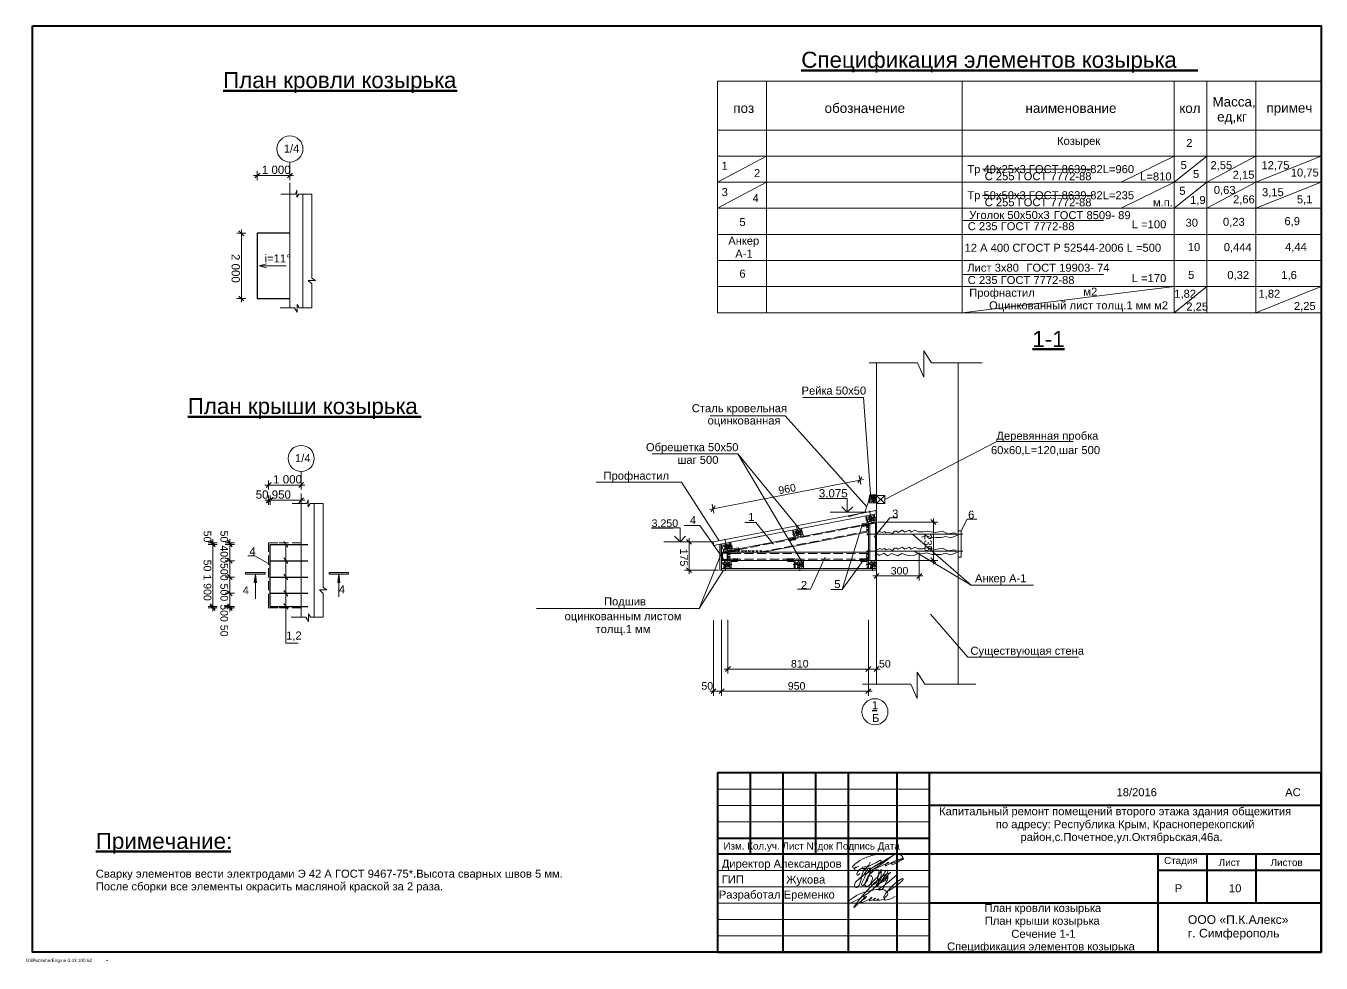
# Model space of a CAD drawing. Header units: millimetres. Extents: x 1372 to 666090, y 1285 to 31551.
# Drawn here: x 455392 to 494704, y 2416 to 30866 of the extents above; entities that cross this region are included whole.
import ezdxf

# ---------------------------------------------------------------- set-up
doc = ezdxf.new("R2010")
doc.units = ezdxf.units.MM
for name, color, linetype in [('PDF _2D-CERTEZ - OBSIJ', 7, 'Continuous'), ('PDF _2D-чертеж - Общий', 7, 'Continuous'), ('PDF _75-АЗ Штамп', 7, 'Continuous'), ('PDF _ar_note', 7, 'Continuous'), ('PDF _Геометрия', 7, 'Continuous'), ('PDF _Интерьер- Перегородка_Ном._пера__1', 7, 'Continuous'), ('PDF _Интерьер- Перегородка_Ном._пера__2', 7, 'Continuous'), ('PDF _Маркер - Разрез', 7, 'Continuous'), ('PDF _план', 7, 'Continuous'), ('PDF _Размер - Общий', 7, 'Continuous'), ('PDF _размеры', 7, 'Continuous'), ('PDF _Слой ArchiCAD', 7, 'Continuous'), ('PDF _Текст', 7, 'Continuous'), ('PDF _Элемент Модели - Зона', 7, 'Continuous')]:
    doc.layers.add(name, color=color, linetype=linetype)
doc.styles.add('PDF Arial', font='arial.ttf')

msp = doc.modelspace()

# ---------------------------------------------------------------- linework, layer by layer
at = {"layer": 'PDF _2D-CERTEZ - OBSIJ', "lineweight": 5}
msp.add_circle((481162.5, 10045.6), 396, dxfattribs=at)
at = {"layer": 'PDF _2D-чертеж - Общий', "lineweight": 40}
for points in [[(455594.4, 30866.1), (494703.1, 30866.1), (494703.1, 2747.4), (455594.4, 2747.4)], [(494703.1, 8192.9), (476386.4, 8192.9), (476386.4, 2747.4), (494703.1, 2747.4)], [(494703.1, 8192.9), (476386.4, 8192.9), (476386.4, 2747.4), (494703.1, 2747.4)]]:
    msp.add_lwpolyline(points, close=True, dxfattribs=at)
at = {"layer": 'PDF _2D-чертеж - Общий', "lineweight": 5}
msp.add_lwpolyline([(483781, 15537.1), (483961.5, 15889.4), (484259.6, 15889.4)], dxfattribs=at)
msp.add_lwpolyline([(483686.5, 15537.1), (483686.5, 14742.3), (483781, 14742.3), (483781, 15537.1)], close=True, dxfattribs=at)
at = {"layer": 'PDF _2D-чертеж - Общий', "lineweight": 40}
for points in [[(494703.1, 8192.9), (476386.4, 8192.9)], [(476386.4, 8192.9), (476386.4, 2747.4)], [(494703.1, 8192.9), (476386.4, 8192.9)], [(476386.4, 8192.9), (476386.4, 2747.4)], [(477376.5, 8192.9), (477376.5, 5717.7)], [(478366.6, 8192.9), (478366.6, 2747.4)], [(479356.7, 8192.9), (479356.7, 5717.7)], [(480346.8, 8192.9), (480346.8, 2747.4)], [(481831.9, 8192.9), (481831.9, 2747.4)], [(482822, 2747.4), (482822, 8192.9)], [(494703.1, 2747.4), (494703.1, 8192.9)], [(494703.1, 2747.4), (494703.1, 8192.9)], [(494703.1, 7202.8), (482822, 7202.8)], [(476386.4, 6212.7), (482822, 6212.7)], [(494703.1, 5717.7), (476386.4, 5717.7)], [(489752.6, 5717.7), (489752.6, 2747.4)], [(491237.8, 5717.7), (491237.8, 4232.5)], [(492722.9, 5717.7), (492722.9, 4232.5)], [(494703.1, 5222.6), (489752.6, 5222.6)], [(494703.1, 4232.5), (482822, 4232.5)], [(476386.4, 2747.4), (494703.1, 2747.4)], [(476386.4, 2747.4), (494703.1, 2747.4)]]:
    msp.add_lwpolyline(points, dxfattribs=at)
at = {"layer": 'PDF _75-АЗ Штамп', "lineweight": 30}
msp.add_lwpolyline([(481073.7, 10088), (481224, 10088)], dxfattribs=at)
at = {"layer": 'PDF _ar_note', "lineweight": 20}
for points in [[(480597.1, 5242.5), (480571.8, 5222.8), (480550.7, 5216.7), (480533.2, 5229.8), (480529.5, 5255.3), (480553.3, 5297.3), (480586.1, 5326.5), (480637.2, 5341.1), (480677.4, 5353.9), (480595.2, 5317.4), (480556.7, 5302.5), (480516.8, 5300.9), (480489.4, 5317.4), (480484.7, 5336.1), (480489.4, 5355.7), (480517.4, 5393), (480556, 5422.3), (480704.7, 5532.7), (480819.8, 5593.8), (480942, 5640.4), (481068.4, 5679.4), (481197.5, 5707.9), (481375.7, 5726.1), (481555.2, 5733.5), (481684, 5738.6), (481812.5, 5733.5), (481894.1, 5717), (481967.6, 5680.5), (481992, 5657.3), (482004.1, 5627.6), (481997.4, 5597.4), (481978.5, 5571), (481912.4, 5517.8), (481838, 5474.3), (481739.5, 5421.4), (481696.4, 5414), (481676.9, 5418.3), (481661, 5430.5), (481655.7, 5451), (481671.7, 5467.5), (481734, 5496.2), (481847.1, 5552.8), (481963.9, 5583.8), (482018.4, 5586.9), (482029.9, 5582), (482024.2, 5571), (481984, 5552.8), (481858.1, 5505.3), (481717.6, 5461.5), (481588, 5414.1), (481497.6, 5369), (481477.2, 5364.9), (481480.3, 5384.9), (481502.2, 5421.4), (481526.3, 5458), (481559.7, 5478.9), (481586.2, 5472.5), (481591.3, 5463), (481582.9, 5454.9), (481544.2, 5441.5), (481440.2, 5406.8), (481343.5, 5361.2), (481151.8, 5275.4), (480980.3, 5189.6), (480790.8, 5065.8), (480679.1, 4970.5), (480646.8, 4931.9), (480695.6, 4977.9), (480769.6, 5052), (480850.5, 5108), (480936.2, 5157.3), (481252.2, 5351.8), (481416, 5461), (481573.7, 5578.7), (481675.4, 5660.2), (481784.1, 5730.7), (481807.5, 5740.6), (481794.5, 5728.7), (481677.7, 5657.2), (481504, 5560.9), (481298.7, 5432.9), (481065.5, 5302.4), (481008.7, 5265.9), (480990.2, 5262.5), (480983.2, 5278.3), (480989.5, 5296.1), (481017.4, 5296.1), (481057.4, 5297.3), (481094.7, 5314.1), (481166.9, 5365.8), (481322.8, 5458.3), (481347.1, 5485), (481352, 5516.6), (481331.7, 5538.1), (481299.1, 5534.5), (481268.3, 5512.8), (481187.9, 5463.6), (481102.3, 5422.8), (480936.3, 5335.3), (480841.2, 5282.1), (480810, 5269.9), (480781.7, 5275.8), (480770.3, 5302.4), (480778.3, 5321.6), (480798.5, 5330.5), (480855.2, 5335.3), (480921.9, 5351.1), (480976.8, 5389.8), (481009.9, 5447.3), (481018.7, 5477.3)], [(481585.2, 4608), (481719.6, 4695.8), (481851, 4793.4), (481992.9, 4915.9), (482019.1, 4950.1), (482021.7, 4968.6), (482013.9, 4984.3), (481990.1, 4986.1), (481964.7, 4969.2), (481808.3, 4866.8), (481680.1, 4753.1), (481565.6, 4624.1), (481492.7, 4534.8), (481431.9, 4429.6), (481426.1, 4414.7), (481429.3, 4401.7), (481452.1, 4400.4), (481485.1, 4422), (481531.3, 4463.5), (481548, 4487.7), (481556.1, 4515.8), (481547.2, 4557.6), (481511.7, 4593.1), (481459, 4625), (481401.5, 4646.3), (481307.7, 4654.5), (481212.6, 4646.3), (481038.8, 4623.4), (480874.5, 4577.8), (480723.9, 4526), (480606.8, 4463.7), (480497.4, 4396.8), (480406.1, 4332.9), (480364.7, 4305.4), (480339.2, 4267.5), (480338.7, 4248.7), (480346.8, 4232.5), (480372.8, 4224.4), (480403.1, 4232.5), (480479.1, 4264.5), (480641.8, 4343.6), (480801.2, 4435.7), (480952.1, 4541.3), (481277.5, 4822.6), (481421.7, 4945.8), (481489.7, 5011.2), (481551.3, 5082.7), (481586.8, 5128.4), (481631.1, 5162.5), (481641.6, 5165.2), (481635.8, 5159.7), (481580.1, 5142), (481550.1, 5137.1), (481506.6, 5120.4), (481466.4, 5095.8), (481335.3, 5006), (481153.1, 4849.4), (480976, 4672.2), (480824.5, 4506.9), (480680.7, 4334.9), (480530.2, 4135.7), (480517.8, 4115.8), (480522.6, 4103.7), (480545.4, 4112.9), (480642.7, 4210.2), (480759.8, 4313.6), (480832.9, 4359.5), (480899.7, 4412.4), (480908.8, 4435.3), (480898.6, 4441.6), (480884.5, 4439.8), (480859, 4426.4), (480838.4, 4405.3), (480800.9, 4356.2), (480765.9, 4321.2), (480738.3, 4280.2), (480737.6, 4264.1), (480750.7, 4255.8), (480779.6, 4260.4), (480919.5, 4313.6), (481004.6, 4360.7), (481054.8, 4388.1), (481067, 4400.3), (481068.2, 4406.7), (481062, 4406.8), (481036.5, 4391.7), (480992.5, 4337.5), (480987.3, 4311.8), (481004.6, 4303), (481031.3, 4311.8), (481110.5, 4341.1), (481164.1, 4363.9), (481175.1, 4377.8), (481167.2, 4385), (481149.4, 4377.8), (481125.2, 4343.3), (481127.4, 4319.9), (481151.6, 4319.9), (481211.7, 4326.5), (481237.1, 4330.3), (481257.2, 4343.3), (481260.9, 4363.1), (481247.6, 4368.5), (481230.8, 4358.7), (481222.7, 4340.4), (481238.9, 4329.4), (481297.6, 4322.8), (481439.1, 4347), (481454.5, 4351.8), (481463.3, 4362.4), (481453.5, 4371.6), (481437.6, 4356.5), (481441.3, 4336.7), (481464, 4330.9), (481582.4, 4347.6), (481681.4, 4383.1), (481774.5, 4434.4)], [(480699.7, 5132.5), (480663.2, 5099.6), (480641.6, 5083.4), (480619.4, 5083.2), (480609.6, 5101.4), (480612.1, 5125.2), (480643.1, 5198.2), (480683.8, 5243.2), (480736.2, 5273.1), (480796.4, 5286), (480858.5, 5291), (480895, 5294.9), (480912.3, 5295.1), (480895.6, 5284.6), (480859.5, 5259.3), (480818.6, 5215), (480793.6, 5168.5), (480777.2, 5118.1), (480755.2, 5012.3), (480730.9, 4914.1), (480686, 4779.3), (480657.9, 4737.9), (480616.9, 4714.2), (480589.3, 4714.8), (480565.2, 4727.6), (480548.5, 4753.7), (480543.2, 4789.4), (480550, 4825.2), (480572.4, 4868.5), (480604.8, 4905.4), (480680.9, 4972.3), (480728.7, 5015.9), (480829.4, 5094.1), (480882.8, 5186.7), (480915.4, 5239.5), (480938.5, 5275.5), (480970.8, 5298.5), (480997.1, 5298.3), (481020.1, 5285.3), (481034.5, 5263.2), (481039.4, 5236.9), (481022.7, 5174.4), (480998.1, 5124.2), (480980.5, 5070.5), (480972.6, 5058.2), (480955, 5007.2), (480932.1, 4936.8), (480882.8, 4860.2), (480825.6, 4789.8), (480807.3, 4772.7), (480785.1, 4765.1), (480766.9, 4771.5), (480755.2, 4787.1), (480755.5, 4815.9), (480768.4, 4844.3), (480814.1, 4941.2), (480842.9, 5003.6), (480866.9, 5052), (480898.6, 5112.8), (480936.2, 5157.3), (480972.2, 5209.2), (480992.2, 5231.8), (481017.4, 5247.4), (481047.3, 5251.7), (481072.4, 5238.7), (481081.7, 5201.7), (481075.5, 5178.1), (481061.4, 5158.5), (481030.6, 5136.5), (480999.8, 5101.3), (480978.4, 5080.8), (480973.5, 5071.8), (480977.8, 5063.5), (480999.2, 5061.2), (481023.6, 5067), (481048.1, 5060.4), (481068.5, 5043.2), (481089.3, 5006.2), (481086.1, 4973.7), (481070.2, 4918.3), (481037.7, 4855.8), (481022.7, 4815.3), (481005.7, 4790), (480982.4, 4771), (480924.2, 4754.6), (480876, 4765.5), (480859.5, 4780.1), (480852.9, 4801.2), (480861.7, 4831.6), (480879.6, 4859.9), (480919.1, 4969.4), (480946.7, 5038.6), (480987.6, 5100.2), (481047.1, 5154.1), (481112.3, 5202.1), (481156, 5234.4), (481205, 5252.3), (481251.4, 5242.3), (481268.9, 5227.5), (481279.6, 5206.7), (481278.4, 5165.8), (481265.9, 5124.6), (481249.1, 4993.8), (481228.4, 4918.6), (481205.5, 4876.3), (481175.1, 4839.9), (481137.9, 4811.4), (481094.5, 4792.6), (481057.5, 4793), (481048, 4804.7), (481049.4, 4820.2), (481069.7, 4855.4), (481113.8, 4910.1), (481176.1, 4969.4), (481241.5, 5024.2), (481271.9, 5072.8), (481293.2, 5112.4), (481310, 5156.5), (481328.2, 5185.4), (481341.6, 5221.3), (481346.5, 5259.9), (481346.5, 5272.1), (481348, 5240.1), (481352.6, 5168.7), (481352.6, 5110.9), (481348, 5074.4), (481316.7, 4993.2), (481273.5, 4916.2), (481247.6, 4864.5), (481227.8, 4826.5), (481200.5, 4777.8), (481179.4, 4736.1), (481173, 4730.4), (481164.5, 4719), (481175.4, 4723.5), (481196.9, 4745.6), (481220.2, 4786.9), (481230.9, 4808.2), (481256, 4833.3), (481264.3, 4859.9), (481295, 4905.9), (481334.3, 4948.1), (481355.6, 4987.7), (481395.1, 5066.8), (481411.9, 5097.2), (481439.2, 5133.7), (481463.6, 5180.8), (481480.3, 5206.7), (481497.6, 5226.7), (481519.8, 5238.6), (481542.7, 5236), (481555.1, 5219.3), (481551.8, 5199.1), (481538.1, 5156.5), (481520.2, 5127.1), (481378.4, 4943.6), (481270.4, 4790), (481253.7, 4763.2), (481229.4, 4750.4), (481219.4, 4754.9), (481221.1, 4766), (481247.6, 4796.7), (481303.7, 4831.2), (481364.7, 4858.4), (481417.9, 4888.4), (481465.1, 4926.9), (481511.7, 4985.2), (481539, 5033.6), (481552.2, 5055.1), (481556.3, 5033.3), (481553.6, 4984.9), (481539.6, 4939), (481504.6, 4879.7), (481483.3, 4829.5), (481440.8, 4738.3), (481411.9, 4689.6), (481373.8, 4651.6), (481337.4, 4637.1), (481297.7, 4633.3), (481271.8, 4635.9), (481262.5, 4643.2), (481285.5, 4671.1), (481437.7, 4774.8), (481544.2, 4853.9), (481821.7, 5082.7)]]:
    msp.add_lwpolyline(points, dxfattribs=at)
at = {"layer": 'PDF _Геометрия', "lineweight": 9}
msp.add_lwpolyline([(457837.9, 2495.6), (457877.1, 2503.5)], dxfattribs=at)
at = {"layer": 'PDF _Интерьер- Перегородка_Ном._пера__1', "lineweight": 5}
for centre, radius in [((463405.4, 27130.5), 396.1), ((463748.5, 17735), 396)]:
    msp.add_circle(centre, radius, dxfattribs=at)
at = {"layer": 'PDF _Интерьер- Перегородка_Ном._пера__2', "lineweight": 5}
for points in [[(463405.4, 26734.5), (463405.4, 26385.2)], [(463405.4, 26210.6), (463405.4, 26210.6)], [(463405.4, 26102.9), (463405.4, 25753.7)], [(463748.5, 17338.9), (463748.5, 16989.6)], [(463748.5, 16815), (463748.5, 16815)], [(463748.5, 16675.3), (463748.5, 16563.6), (463748.5, 16214.3)]]:
    msp.add_lwpolyline(points, dxfattribs=at)
at = {"layer": 'PDF _Маркер - Разрез', "lineweight": 0}
for points in [[(462060.7, 14221.6), (462654.8, 14221.6), (462654.8, 14271.1), (462060.7, 14271.1)], [(462323.1, 13974.1), (462392.4, 13974.1), (462357.8, 14221.6)], [(465186.7, 14221.6), (464592.7, 14221.6), (464592.7, 14271.1), (465186.7, 14271.1)], [(464924.3, 13974.1), (464855, 13974.1), (464889.7, 14221.6)]]:
    msp.add_lwpolyline(points, close=True, dxfattribs=at)
for points in [[(462357.8, 13974.1), (462357.8, 13474.8)], [(464889.7, 13974.1), (464889.7, 13531.3)]]:
    msp.add_lwpolyline(points, dxfattribs=at)
at = {"layer": 'PDF _Маркер - Разрез', "lineweight": 0, "transparency": 33554559}
for points in [[(462060.7, 14221.6), (462060.7, 14271.1), (462654.8, 14221.6), (462654.8, 14271.1)], [(462323.1, 13974.1), (462357.8, 14221.6), (462392.4, 13974.1)], [(465186.7, 14221.6), (464592.7, 14221.6), (465186.7, 14271.1), (464592.7, 14271.1)], [(464924.3, 13974.1), (464855, 13974.1), (464889.7, 14221.6)]]:
    msp.add_solid(points, dxfattribs=at)
at = {"layer": 'PDF _план', "lineweight": 5}
for points in [[(463132.5, 25762.8), (463576.5, 25762.8), (463612.1, 25876.4), (463612.1, 25663.3), (463674.5, 25762.8), (464068.2, 25762.8), (464068.2, 23208.7), (464182.1, 23138.8), (463964.5, 23138.8), (464068.2, 23032.9), (464068.2, 22525.8)], [(463288.9, 23584), (462476.6, 23584)], [(464068.2, 22931.1), (464068.2, 22312.4), (463685.1, 22312.4), (463629.9, 22413.5), (463629.9, 22180.7), (463544.9, 22312.4), (463105.6, 22312.4)], [(490247.7, 22951.9), (483812.1, 22159.9)], [(463475.5, 16367.3), (463919.5, 16367.3), (463955.1, 16480.8), (463955.1, 16267.7), (464017.5, 16367.3), (464411.3, 16367.3), (464411.3, 13813.1), (464525.1, 13743.2), (464307.5, 13743.2), (464411.3, 13637.3), (464411.3, 13130.2)], [(480815.3, 15728.3), (480763.6, 15655.7)], [(480834.5, 15734.3), (480909, 15684.6)], [(480898.5, 15745.2), (480846.9, 15672.6)], [(480899.7, 15747.1), (480974.2, 15697.4)], [(480963.7, 15758), (480912.1, 15685.4)], [(480751.3, 15717.3), (480825.7, 15667.7)], [(480904.4, 15691.5), (480968.1, 15628.7)], [(480904.4, 15595), (480968.1, 15532.2)], [(480969.3, 15690.2), (480904.9, 15628.7)], [(480969.3, 15593.7), (480904.9, 15532.2)], [(463037.8, 15176.3), (462758.4, 15176.3), (462758.4, 14896.9)], [(463361.1, 15176.3), (463081.7, 15176.3)], [(463338.2, 15041.7), (463218.1, 15211.9)], [(463278.2, 15126.8), (463278.2, 12629.3), (463278.2, 12132), (463652.9, 12132)], [(463748.5, 15176.3), (463469, 15176.3)], [(476260.8, 15094.5), (476460.2, 15133.3)], [(476782.9, 14952), (476846.6, 14889.2)], [(476847.8, 14950.7), (476783.4, 14889.2)], [(476829.9, 14955.1), (476904.4, 14905.4)], [(476893.9, 14966.1), (476842.3, 14893.5)], [(476902.1, 14969.1), (476976.5, 14919.4)], [(476966.1, 14980.1), (476914.4, 14907.5)], [(476976.5, 14983.6), (477051, 14933.9)], [(476988, 14945.6), (477051.7, 14882.8)], [(477052.9, 14944.3), (476988.5, 14882.8)], [(477040.5, 14994.6), (476988.9, 14922)], [(477110.5, 14945.6), (477174.2, 14882.8)], [(477175.4, 14944.3), (477111, 14882.8)], [(477205.8, 14945.6), (477269.5, 14882.8)], [(477270.7, 14944.3), (477206.3, 14882.8)], [(477317.4, 14945.6), (477381.1, 14882.8)], [(477382.3, 14944.3), (477317.9, 14882.8)], [(477426.9, 14945.6), (477490.6, 14882.8)], [(477491.8, 14944.3), (477427.4, 14882.8)], [(477544.8, 14945.6), (477608.6, 14882.8)], [(477609.8, 14944.3), (477545.3, 14882.8)], [(477667, 14945.6), (477730.7, 14882.8)], [(477731.9, 14944.3), (477667.5, 14882.8)], [(478542.1, 15287.9), (478616.5, 15238.2)], [(478606.1, 15298.9), (478554.4, 15226.3)], [(478620, 15303), (478694.5, 15253.4)], [(478684, 15314), (478632.4, 15241.4)], [(478685.1, 15315.7), (478759.6, 15266)], [(478749.1, 15326.7), (478697.5, 15254.1)], [(462125.2, 14779.7), (462342.5, 14779.7), (462807.9, 14517.9)], [(462758.4, 14789), (462758.4, 14509.5)], [(463338.2, 14546.6), (463218.1, 14716.9)], [(476699.6, 14871.2), (476763.3, 14808.4)], [(476699.6, 14780.2), (476763.3, 14717.3)], [(476764.5, 14869.9), (476700.1, 14808.4)], [(476764.5, 14778.9), (476700.1, 14717.3)], [(476713.7, 14702.4), (476777.4, 14639.6)], [(476778.6, 14701.1), (476714.1, 14639.6)], [(476845.8, 14702.4), (476909.5, 14639.6)], [(476910.7, 14701.1), (476846.3, 14639.6)], [(476933.2, 14702.4), (476996.9, 14639.6)], [(476998.1, 14701.1), (476933.7, 14639.6)], [(478489.4, 14702.4), (478553.2, 14639.6)], [(478554.4, 14701.1), (478489.9, 14639.6)], [(478565.9, 14702.4), (478629.6, 14639.6)], [(478630.8, 14701.1), (478566.3, 14639.6)], [(478653.2, 14702.4), (478716.9, 14639.6)], [(478718.2, 14701.1), (478653.7, 14639.6)], [(480707.2, 14702.4), (480770.9, 14639.6)], [(480772.1, 14701.1), (480707.7, 14639.6)], [(480783.6, 14702.4), (480847.3, 14639.6)], [(480848.5, 14701.1), (480784.1, 14639.6)], [(480871, 14702.4), (480934.7, 14639.6)], [(480935.9, 14701.1), (480871.4, 14639.6)], [(480900, 14855.2), (480963.7, 14792.4)], [(480900, 14757), (480963.7, 14694.2)], [(480965, 14853.9), (480900.5, 14792.4)], [(480965, 14755.7), (480900.5, 14694.2)], [(462758.4, 14401.6), (462758.4, 14122.2)], [(463338.2, 14051), (463218.1, 14221.2)], [(462758.4, 14014.3), (462758.4, 13734.8)], [(462758.4, 13626.9), (462758.4, 13475.5), (462758.4, 13196.1), (463037.8, 13196.1)], [(463338.2, 13556.5), (463218.1, 13726.8)], [(464411.3, 13535.5), (464411.3, 12916.9), (464028.2, 12916.9), (463972.9, 13017.9), (463972.9, 12785.1), (463888, 12916.9), (463448.6, 12916.9)], [(463361.1, 13196.1), (463081.7, 13196.1)], [(463338.8, 13160.5), (463218.8, 13330.7)], [(463748.5, 13196.1), (463469, 13196.1)]]:
    msp.add_lwpolyline(points, dxfattribs=at)
at = {"layer": 'PDF _план', "lineweight": 20}
for points in [[(463405.4, 25762.8), (463405.4, 22312.4)], [(463801.5, 25762.8), (463801.5, 22312.4)], [(462698.3, 23524.6), (462476.6, 23584), (462698.3, 23643.4)], [(463748.5, 16367.3), (463748.5, 12916.9)], [(464144.5, 16367.3), (464144.5, 12916.9)], [(481211.3, 16056.8), (481188, 16157.6)], [(476460.2, 15133.3), (476458.2, 14342.5), (481211.3, 14342.5), (481211.3, 16104.8)], [(476260.8, 15094.5), (476260.8, 15199.9)]]:
    msp.add_lwpolyline(points, dxfattribs=at)
at = {"layer": 'PDF _план', "lineweight": 30}
for points in [[(463405.4, 24571.9), (462415.3, 24571.9), (462415.3, 22591.7), (463405.4, 22591.7)], [(462807.9, 13245.6), (462807.9, 15126.8), (463748.5, 15126.8), (463946.2, 15126.8)], [(462807.9, 14631.7), (463748.5, 14631.7), (463946.2, 14631.7)], [(462807.9, 14136.1), (463748.5, 14136.1), (463946.2, 14136.1)], [(462807.9, 13641.6), (463748.5, 13641.6), (463946.2, 13641.6)], [(462808.5, 13245.6), (463749.1, 13245.6), (463946.8, 13245.6)]]:
    msp.add_lwpolyline(points, dxfattribs=at)
at = {"layer": 'PDF _Размер - Общий', "lineweight": 15}
for points in [[(462489.6, 26398.7), (462341.1, 26250.1)], [(462415.3, 26185.2), (462415.3, 26463.6)], [(463331.2, 26250.1), (463479.7, 26398.7)], [(463405.4, 26185.2), (463405.4, 26463.6)], [(462304, 26324.4), (462415.3, 26324.4), (463405.4, 26324.4), (463516.8, 26324.4)], [(461792.7, 24571.9), (462071.2, 24571.9)], [(462006.2, 24497.6), (461857.7, 24646.1)], [(461931.9, 24683.2), (461931.9, 24571.9), (461931.9, 22591.7), (461931.9, 22480.3)], [(461792.7, 22591.7), (462071.2, 22591.7)], [(461857.7, 22665.9), (462006.2, 22517.4)], [(462647, 16928.8), (462758.4, 16928.8), (463748.5, 16928.8), (463859.8, 16928.8)], [(462832.6, 17003.1), (462684.1, 16854.6)], [(462758.4, 16789.6), (462758.4, 17068.1)], [(463674.2, 16854.6), (463822.7, 17003.1)], [(463748.5, 16789.6), (463748.5, 17068.1)], [(480814.8, 17101.2), (480705.5, 17079.8), (476250, 16209.7), (476140.7, 16188.4)], [(480646.8, 16992.7), (480764.1, 17166.9)], [(480678.8, 17216.5), (480732.1, 16943.2)], [(462684.1, 16392.4), (462832.6, 16540.9)], [(462882.1, 16540.9), (462733.6, 16392.4)], [(462758.4, 16327.4), (462758.4, 16605.9)], [(462807.9, 16327.4), (462807.9, 16605.9)], [(463674.2, 16392.4), (463822.7, 16540.9)], [(463748.5, 16327.4), (463748.5, 16605.9)], [(480323.7, 16102.8), (480323.7, 16523.5), (479461.1, 16523.5)], [(462647, 16466.6), (462758.4, 16466.6), (462807.9, 16466.6), (463748.5, 16466.6), (463859.8, 16466.6)], [(476308.7, 16296.8), (476191.4, 16122.6)], [(476223.3, 16346.4), (476276.7, 16073.1)], [(480492, 16271.1), (480323.7, 16102.8), (480155.4, 16271.1)], [(480449.9, 16102.8), (480323.7, 16102.8), (479870.6, 16102.8)], [(483074.9, 15805.3), (481253.4, 15805.3)], [(483009.9, 15731), (482861.4, 15879.5)], [(482935.7, 14528.2), (482935.7, 14639.6), (482935.7, 15805.3), (482935.7, 15916.7)], [(475246.9, 15203.3), (475246.9, 15624.1), (474384.3, 15624.1)], [(475415.2, 15371.6), (475246.9, 15203.3), (475078.5, 15371.6)], [(460921.9, 15176.3), (461200.4, 15176.3)], [(460921.9, 15126.8), (461200.4, 15126.8)], [(460986.9, 15250.6), (461135.4, 15102)], [(461135.4, 15052.5), (460986.9, 15201.1)], [(461061.2, 15287.7), (461061.2, 15176.3), (461061.2, 15126.8), (461061.2, 13245.6), (461061.2, 13196.1), (461061.2, 13084.7)], [(461443.7, 15176.3), (461722.1, 15176.3)], [(461443.7, 15126.8), (461722.1, 15126.8)], [(461508.7, 15250.6), (461657.2, 15102)], [(461657.2, 15052.5), (461508.7, 15201.1)], [(461582.9, 15287.7), (461582.9, 15176.3), (461582.9, 15126.8), (461582.9, 14631.7), (461582.9, 14136.1), (461582.9, 13641.6), (461582.9, 13245.6), (461582.9, 13196.1), (461582.9, 13084.7)], [(475373.1, 15203.3), (475246.9, 15203.3), (474793.8, 15203.3)], [(476238.4, 15203.3), (475381.8, 15203.3)], [(475595.3, 15129), (475446.8, 15277.5)], [(475521, 14231.2), (475521, 14342.5), (475521, 15203.3), (475521, 15314.7)], [(461443.7, 14631.7), (461722.1, 14631.7)], [(461657.2, 14557.5), (461508.7, 14706)], [(481211.3, 14028.5), (481211.3, 14705.1)], [(483074.9, 14639.6), (481233.4, 14639.6)], [(482507.5, 14028.5), (482507.5, 14876.9)], [(482861.4, 14713.8), (483009.9, 14565.3)], [(461657.2, 14061.8), (461508.7, 14210.3)], [(476416.7, 14342.5), (475381.8, 14342.5)], [(475446.8, 14416.8), (475595.3, 14268.3)], [(481099.9, 14167.8), (481211.3, 14167.8), (482507.5, 14167.8), (482618.9, 14167.8)], [(481285.5, 14242), (481137, 14093.5)], [(482433.3, 14093.5), (482581.8, 14242)], [(461443.7, 14136.1), (461722.1, 14136.1)], [(461443.7, 13641.6), (461722.1, 13641.6)], [(461657.2, 13567.4), (461508.7, 13715.9)], [(460921.9, 13245.6), (461200.4, 13245.6)], [(460921.9, 13196.1), (461200.4, 13196.1)], [(460986.9, 13319.9), (461135.4, 13171.3)], [(461135.4, 13121.8), (460986.9, 13270.4)], [(461443.7, 13245.6), (461722.1, 13245.6)], [(461443.7, 13196.1), (461722.1, 13196.1)], [(461508.7, 13319.9), (461657.2, 13171.3)], [(461657.2, 13121.8), (461508.7, 13270.4)], [(476260.8, 10531.3), (476260.8, 12821.1)], [(476508.3, 10531.3), (476508.3, 12837)], [(476699.6, 12837), (476699.6, 11204.4)], [(480963.7, 12837), (480963.7, 11204.4), (480963.7, 11786)], [(476773.8, 11417.8), (476625.3, 11269.3)], [(480963.7, 10531.3), (480963.7, 11478.1)], [(481137, 11269.3), (481285.5, 11417.8)], [(481211.3, 11786), (481211.3, 11204.4)], [(481075.1, 11343.6), (480963.7, 11343.6), (476699.6, 11343.6), (476588.2, 11343.6)], [(481322.7, 11343.6), (481211.3, 11343.6), (480963.7, 11343.6), (480852.4, 11343.6)], [(476149.4, 10670.6), (476260.8, 10670.6), (476508.3, 10670.6), (480963.7, 10670.6), (481075.1, 10670.6)], [(476335, 10744.8), (476186.5, 10596.3)], [(476582.6, 10744.8), (476434, 10596.3)], [(480889.5, 10596.3), (481038, 10744.8)]]:
    msp.add_lwpolyline(points, dxfattribs=at)
at = {"layer": 'PDF _Размер - Общий', "lineweight": 20}
msp.add_lwpolyline([(474384.3, 15622.5), (475040.2, 15622.5)], dxfattribs=at)
at = {"layer": 'PDF _Размер - Общий', "lineweight": 15}
msp.add_lwpolyline([(480889.5, 11269.3), (481038, 11417.8)], close=True, dxfattribs=at)
at = {"layer": 'PDF _размеры', "lineweight": 5}
for points in [[(476386.4, 26912.3), (494703.1, 26912.3), (492722.9, 26120.2), (491237.8, 25328.2)], [(477871.5, 26912.3), (476386.4, 26120.2), (494703.1, 26120.2), (492722.9, 25328.2)], [(490247.7, 26912.3), (488634.2, 26120.2)], [(491237.8, 26912.3), (490247.7, 26120.2), (488634.2, 25328.2)], [(492722.9, 26912.3), (491237.8, 26120.2), (490247.7, 25328.2)], [(477871.5, 26120.2), (476386.4, 25328.2), (494703.1, 25328.2)], [(476386.4, 24536.1), (494703.1, 24536.1)], [(476386.4, 23744), (494703.1, 23744)], [(476386.4, 22951.9), (494703.1, 22951.9), (492722.9, 22159.9)], [(491237.8, 22951.9), (490247.7, 22159.9)], [(481458.8, 16488.3), (484865.6, 18252.4)], [(481112.6, 16468.9), (481079.9, 16535.9), (481151.8, 16506.5), (481114.2, 16418.3), (481068.4, 16500), (481182.9, 16580), (481182.9, 16464), (481114.2, 16418.3), (481000.3, 16459.1), (481052.1, 16540.8), (481128.9, 16611.7), (481169.8, 16495.1), (481169.8, 16408.5), (481048.8, 16508.1), (481002.8, 16611.7), (481125.6, 16540), (481158.3, 16589.8), (481076.7, 16485.1), (481169.8, 16408.5), (481091.3, 16459.1), (481037.4, 16423.2)], [(481211.3, 16364.2), (481458.8, 16364.2), (481458.8, 16612.3)]]:
    msp.add_lwpolyline(points, dxfattribs=at)
at = {"layer": 'PDF _Слой ArchiCAD', "lineweight": 50}
for points in [[(478926.4, 29512.8), (490961.3, 29512.8)], [(461377.2, 28897.7), (468483.2, 28897.7)], [(485939.6, 21048.5), (486315.3, 21048.5), (486541.6, 21048.5), (486917.2, 21048.5)], [(460305.4, 19001.9), (467384.3, 19001.9)], [(457513.8, 5799.2), (461419.8, 5799.2), (461609.9, 5799.2)]]:
    msp.add_lwpolyline(points, dxfattribs=at)
at = {"layer": 'PDF _Слой ArchiCAD', "lineweight": 20}
for points in [[(476386.4, 29189.5), (494703.1, 29189.5), (494703.1, 22951.9), (476386.4, 22951.9)], [(476387.4, 29189.5), (476387.4, 22159.9), (494704.1, 22159.9)], [(477871.5, 29189.5), (477871.5, 22159.9)], [(483812.1, 29189.5), (483812.1, 22159.9)], [(490247.7, 29189.5), (490247.7, 22159.9)], [(492722.9, 29189.5), (492722.9, 22951.9)], [(492722.9, 28397.5), (492722.9, 22159.9)], [(476387.4, 27704.4), (494703.1, 27704.4)], [(481211.3, 20638), (481211.3, 10881.9)], [(483686.5, 20638), (483686.5, 10881.9)], [(481211.3, 16627.9), (481006, 16627.9), (480967.2, 16430.3), (480858.1, 16102.8), (480348.9, 15961.2)], [(481211.3, 16611.7), (481211.3, 16364.2), (481458.8, 16364.2), (481458.8, 16612.3), (481211.3, 16611.7), (481000.3, 16611.7), (481000.3, 16392.5), (481210.3, 16392.5)], [(476260.8, 15199.9), (481188, 16157.6)], [(481008.7, 16135), (480989.6, 16131.3)], [(480992.6, 16143.9), (481058.2, 15873.8)], [(476260.8, 15094.5), (481211.3, 16056.8)], [(476508.3, 14891.1), (481211.3, 15805.3), (481141.9, 16043.3)], [(480963.7, 15757.2), (480963.7, 14639.6), (480963.7, 14392), (480925.1, 14429.8), (480925.1, 14603.3), (480747, 14603.3), (480716.2, 14639.6)], [(480968.3, 15758), (480899, 15996.1), (480889.4, 15931.4), (480933.4, 15779.4), (480772.6, 15748.4), (480770.3, 15719.6)], [(480887.5, 15857.7), (481074.3, 15909.3)], [(480893.4, 15875.7), (480901.4, 15849.7)], [(481006.2, 15757.2), (481006.2, 14639.6)], [(481174.9, 15757.2), (481174.9, 14639.6)], [(477781.7, 14887.1), (480963.7, 15505.6)], [(478749.1, 15326.7), (478679.8, 15564.8), (478670.2, 15500.1), (478714.2, 15348.1), (478553.4, 15317), (478551.1, 15288.2)], [(478668.3, 15426.3), (478855.1, 15478)], [(478674.2, 15444.4), (478682.3, 15418.3)], [(478786.7, 15698.9), (478767.6, 15695.2)], [(478775.2, 15709), (478839, 15442.4)], [(478992.1, 15373.9), (478922.8, 15612)], [(480911.1, 15431.8), (483835.1, 15431.8)], [(480939.2, 15456.8), (480939.2, 15404.4)], [(476508.3, 14342.5), (476508.3, 15142.7)], [(476578.3, 14904.7), (476508.9, 15142.8)], [(476593.5, 15026.7), (476831.9, 15082.2)], [(476615.3, 15279), (476596.2, 15275.3)], [(476603, 15284.8), (476668.1, 15020.4)], [(476821.2, 14951.9), (476751.9, 15190), (476793.2, 15163), (476843.5, 14990.3), (476999.8, 15020.5), (477047.8, 14996)], [(476818.3, 15093), (476826.4, 15067)], [(480939.2, 14943.9), (480939.2, 14891.5)], [(476510.9, 14887.1), (476508.3, 14884.4)], [(480963.7, 14887.1), (476508.3, 14887.1)], [(476508.3, 14773.3), (476535.7, 14800.7)], [(476535.7, 14689.5), (476520.1, 14674), (476508.3, 14662.2)], [(481211.3, 14639.6), (476508.3, 14639.6)], [(476622.1, 14887.1), (476591, 14856)], [(476627.2, 14669.9), (476596.8, 14639.6)], [(476695.6, 14849.6), (476672.4, 14826.2)], [(476699.6, 14742.3), (476672.4, 14715.1)], [(476699.6, 14639.6), (476699.6, 14887.1)], [(477003.4, 14639.6), (476972.6, 14603.3), (476794.5, 14603.3), (476794.5, 14429.8), (476755.8, 14392), (476755.8, 14639.6)], [(478498.5, 14639.6), (478529.3, 14603.3), (478707.4, 14603.3), (478707.4, 14429.8), (478746, 14392), (478746, 14639.6)], [(478993.5, 14639.6), (478993.5, 14392)], [(480911.1, 14919), (483835.1, 14919)], [(481211.3, 14342.5), (476458.8, 14342.5)], [(481211.3, 14392), (476508.3, 14392)], [(476816.8, 14516.5), (476593.8, 14516.5)], [(476611.1, 14331), (476631.1, 14331)], [(476622.9, 14324.9), (476622.7, 14503)], [(476802.9, 14533.2), (476802.9, 14504.1)], [(478682.8, 14516.5), (478855.4, 14516.5)], [(478697.1, 14531.1), (478697.1, 14502)], [(478872.7, 14331), (478892.7, 14331)], [(478884.5, 14324.9), (478884.3, 14503)], [(480894.3, 14516.5), (481059.3, 14516.5)], [(480912.9, 14531.1), (480912.9, 14502)], [(476386.4, 7697.9), (482822, 7697.9)], [(476386.4, 7202.8), (482822, 7202.8)], [(476386.4, 6707.8), (482822, 6707.8)], [(476386.4, 5222.6), (482822, 5222.6)], [(482822, 4727.6), (476386.4, 4727.6)], [(476386.4, 4232.5), (482822, 4232.5)], [(476386.4, 3737.5), (482822, 3737.5)], [(476386.4, 3242.4), (482822, 3242.4)]]:
    msp.add_lwpolyline(points, dxfattribs=at)
for points in [[(491237.8, 22159.9), (491237.8, 29189.5)], [(476672.4, 14856), (476535.7, 14856), (476535.7, 14669.9), (476672.4, 14669.9)]]:
    msp.add_lwpolyline(points, close=True, dxfattribs=at)
at = {"layer": 'PDF _Слой ArchiCAD', "lineweight": 15}
for points in [[(494703.1, 26912.3), (476386.4, 26912.3)], [(494703.1, 26120.2), (476386.4, 26120.2)]]:
    msp.add_lwpolyline(points, close=True, dxfattribs=at)
at = {"layer": 'PDF _Слой ArchiCAD', "lineweight": 5}
for points in [[(483842.4, 24954), (488095.1, 24954)], [(483842.4, 23320.1), (488095.1, 23320.1)], [(480983, 20638), (482452.3, 20638), (482644, 20200.4), (482644, 21006.1), (482878.1, 20638), (484417.7, 20638)], [(478976.3, 19581.7), (480813, 19581.7), (481041.6, 16524.3)], [(480912.6, 16266.5), (478440.4, 19028.5), (476157.6, 19028.5)], [(484865.6, 18252.4), (487180.9, 18252.4)], [(478993.5, 14515.8), (476997.9, 17878.6), (474405.6, 17878.6)], [(478957.4, 15493), (476997.9, 17878.6)], [(476434, 15233.5), (475290.4, 17013.3), (472697, 17013.3)], [(481000.3, 16611.7), (481000.3, 16392.5)], [(481102.4, 16632.5), (481118.4, 16632.5)], [(481111.2, 16640.5), (481111.2, 16480.7)], [(481142.2, 16627.9), (481211.3, 16627.9)], [(481458.8, 16612.3), (481211.3, 16364.2)], [(481211.3, 16611.7), (481458.8, 16364.2)], [(478084.9, 15136.4), (477552.1, 15790.3), (477216.4, 15790.3)], [(479801.8, 16102.8), (480923.4, 16102.8)], [(481030, 15812.9), (481132.4, 15895.5), (481118.6, 15999.9), (480945.2, 15960.5), (481014.2, 15864), (481173.8, 15834.5), (481083.1, 15942.8), (480998.4, 15921.1), (480998.4, 15807), (481139.3, 15875.7), (481012.2, 16005.8), (480998.4, 15921.1), (481061.5, 15921.1), (480980.7, 15814.8), (481119.3, 15787.4), (481146.2, 15978.2), (481083.1, 15942.8), (481065.4, 15875.9), (480998.4, 15921.1)], [(481135, 15345.6), (481616.8, 15932.2), (481846.1, 15932.2)], [(476580.4, 14669.9), (475849.7, 15703.2), (475376.1, 15703.2)], [(477497.3, 15334.9), (477740.3, 15382.1)], [(478810.8, 15381.5), (478913.2, 15464.2), (478899.5, 15568.5), (478726.1, 15529.1), (478795, 15432.7), (478954.6, 15403.2), (478864, 15511.4), (478779.3, 15489.8), (478779.3, 15375.6), (478920.1, 15444.4), (478793.1, 15574.4), (478779.3, 15489.8), (478842.3, 15489.8), (478761.5, 15383.5), (478900.2, 15356), (478927, 15546.8), (478864, 15511.4), (478846.3, 15444.5), (478779.3, 15489.8)], [(480770.3, 15719.6), (480171, 13759.6), (480781, 14603.3)], [(481211.3, 15466.9), (481312.9, 15513.1), (481385.2, 15484.3), (481457.4, 15513.1), (481497.9, 15475.6), (481581.7, 15501.6), (481697.3, 15452.5), (481755, 15524.7), (481821.1, 15524.7), (481870.6, 15490), (481986.2, 15559.3), (482072.9, 15492.9), (482214.5, 15556.4), (482263.3, 15493.9), (482373.4, 15559.3), (482471.7, 15507.4), (482627.7, 15507.4), (482750.1, 15531.3), (482988.6, 15488), (483212.6, 15524.1), (483371.6, 15444.6), (483573.9, 15477.1), (483686.5, 15412.1), (483577.5, 15361.5), (483451, 15325.4), (483313.8, 15368.8), (483172.9, 15332.6), (483007.7, 15332.2), (482901.9, 15329), (482732.1, 15383.2), (482575.7, 15348.6)], [(482303.4, 15431.8), (484081.4, 13885.8)], [(474751.7, 15203.3), (475873.3, 15203.3)], [(476458.8, 14342.5), (476458.8, 15133)], [(476639.9, 14959.5), (476742.4, 15042.2), (476728.6, 15146.5), (476555.2, 15107.2), (476624.2, 15010.7), (476783.7, 14981.2), (476693.1, 15089.4), (476608.4, 15067.8), (476608.4, 14953.6), (476749.2, 15022.4), (476622.2, 15152.4), (476608.4, 15067.8), (476671.4, 15067.8), (476590.7, 14961.5), (476729.3, 14934.1), (476756.1, 15124.9), (476693.1, 15089.4), (476675.4, 15022.5), (476608.4, 15067.8)], [(476699.7, 14928.3), (476630.4, 15166.4)], [(477809.6, 15144.1), (477566.6, 15096.8)], [(481211.3, 14954.1), (481312.9, 15000.3), (481385.2, 14971.4), (481457.4, 15000.3), (481497.9, 14962.8), (481581.7, 14988.7), (481697.3, 14939.7), (481755, 15011.8), (481821.1, 15011.8), (481870.6, 14977.2), (481986.2, 15046.5), (482072.9, 14980.1), (482214.5, 15043.6), (482263.3, 14981), (482373.4, 15046.5), (482471.7, 14994.5), (482627.7, 14994.5), (482750.1, 15018.5), (482988.6, 14975.1), (483212.6, 15011.3), (483371.6, 14931.8), (483573.9, 14964.3), (483686.5, 14899.3), (483577.5, 14848.7), (483451, 14812.6), (483313.8, 14855.9), (483172.9, 14819.8), (483007.7, 14819.4), (482901.9, 14816.2), (482732.1, 14870.4), (482575.7, 14835.7), (482472.7, 14848), (482363.3, 14804.1), (482191.4, 14783.8), (481974.7, 14853.1), (481862, 14775.1), (481679.9, 14853.1), (481544.1, 14778), (481434.3, 14864.6), (481289.8, 14792.4), (481211.3, 14850.2)], [(476566.5, 14342.5), (475827.6, 13177), (476458.8, 14737.8)], [(476508.3, 14392), (476508.3, 14639.6)], [(476612.6, 14422.9), (476715, 14505.5), (476701.2, 14609.9), (476527.9, 14570.5), (476596.8, 14474), (476756.4, 14444.5), (476665.8, 14552.8), (476581.1, 14531.1), (476581.1, 14417), (476721.9, 14485.7), (476594.8, 14615.8), (476581.1, 14531.1), (476644.1, 14531.1), (476563.3, 14424.8), (476702, 14397.4), (476728.8, 14588.2), (476665.8, 14552.8), (476648, 14485.9), (476581.1, 14531.1)], [(476755.8, 14639.6), (476755.8, 14392)], [(478746, 14639.6), (478498.5, 14639.6)], [(478850.3, 14422.9), (478952.7, 14505.5), (478939, 14609.9), (478765.6, 14570.5), (478834.5, 14474), (478994.1, 14444.5), (478903.5, 14552.8), (478818.8, 14531.1), (478818.8, 14417), (478959.6, 14485.7), (478832.6, 14615.8), (478818.8, 14531.1), (478881.8, 14531.1), (478801, 14424.8), (478939.7, 14397.4), (478966.5, 14588.2), (478903.5, 14552.8), (478885.8, 14485.9), (478818.8, 14531.1)], [(479646.9, 14740.9), (479204, 13768.7), (478808, 13768.7)], [(481211.3, 14639.6), (481211.3, 14392), (480963.7, 14392)], [(481068, 14422.9), (481170.5, 14505.5), (481156.7, 14609.9), (480983.3, 14570.5), (481052.3, 14474), (481211.8, 14444.5), (481121.2, 14552.8), (481036.5, 14531.1), (481036.5, 14417), (481177.4, 14485.7), (481050.3, 14615.8), (481036.5, 14531.1), (481099.5, 14531.1), (481018.8, 14424.8), (481157.4, 14397.4), (481184.3, 14588.2), (481121.2, 14552.8), (481103.5, 14485.9), (481036.5, 14531.1)], [(482354, 14919), (484081.4, 13885.8), (485977.6, 13885.8)], [(481076.6, 14331), (481096.6, 14331)], [(481088.4, 14324.9), (481088.2, 14503)], [(480171, 13759.6), (479833.9, 13759.6)], [(475827.6, 13177), (470894.9, 13177)], [(482846, 13005.5), (483982.3, 11698.1), (487344.4, 11698.1)], [(480785.6, 10881.9), (482254.9, 10881.9), (482446.7, 10444.3), (482446.7, 11249.9), (482680.8, 10881.9), (484220.4, 10881.9)]]:
    msp.add_lwpolyline(points, dxfattribs=at)
at = {"layer": 'PDF _Слой ArchiCAD', "lineweight": 0}
for points in [[(480814.1, 15700.1), (480945.2, 15725.6), (481219.5, 15778.9)], [(478912.9, 15330.6), (479187.2, 15383.9)], [(479293.2, 15404.5), (479567.5, 15457.8)], [(479673.4, 15478.4), (479947.7, 15531.7)], [(479935.7, 15334.7), (480209.9, 15388.5)], [(480053.6, 15552.3), (480327.9, 15605.6)], [(480315.8, 15409.3), (480590, 15463.1)], [(480433.9, 15626.2), (480708.2, 15679.5)], [(480689.6, 15482.7), (480963.7, 15536.5)], [(476631.5, 14887.1), (476905.8, 14940.4)], [(477011.8, 14961), (477286.1, 15014.3)], [(477392, 15034.9), (477666.3, 15088.2)], [(477655.1, 14887.1), (477929.3, 14940.9)], [(477772.2, 15108.8), (478046.5, 15162.1)], [(478035.2, 14961.7), (478309.4, 15015.5)], [(478152.5, 15182.7), (478426.8, 15236)], [(478415.3, 15036.3), (478689.5, 15090.1)], [(478532.7, 15256.6), (478807, 15310)], [(478795.4, 15110.9), (479069.6, 15164.7)], [(479175.5, 15185.5), (479449.7, 15239.3)], [(479555.6, 15260.1), (479829.8, 15313.9)], [(477090.3, 14846.6), (477035.3, 14846.6), (476755.8, 14846.6)], [(477090.3, 14674), (477035.3, 14674), (476755.8, 14674)], [(477477.6, 14846.6), (477198.2, 14846.6)], [(477477.6, 14674), (477198.2, 14674)], [(477865, 14846.6), (477585.5, 14846.6)], [(477865, 14674), (477585.5, 14674)], [(478252.3, 14846.6), (477972.9, 14846.6)], [(478252.3, 14674), (477972.9, 14674)], [(478639.7, 14846.6), (478360.2, 14846.6)], [(478639.7, 14674), (478360.2, 14674)], [(479027, 14846.6), (478747.6, 14846.6)], [(479027, 14674), (478747.6, 14674)], [(479414.4, 14846.6), (479134.9, 14846.6)], [(479414.4, 14674), (479134.9, 14674)], [(479801.7, 14846.6), (479522.3, 14846.6)], [(479801.7, 14674), (479522.3, 14674)], [(480189, 14846.6), (479909.6, 14846.6)], [(480189, 14674), (479909.6, 14674)], [(480576.4, 14846.6), (480297, 14846.6)], [(480576.4, 14674), (480297, 14674)], [(480963.7, 14846.6), (480684.3, 14846.6)], [(480963.7, 14674), (480684.3, 14674)]]:
    msp.add_lwpolyline(points, dxfattribs=at)
at = {"layer": 'PDF _Элемент Модели - Зона', "lineweight": 5}
for points in [[(484428.2, 26513.8), (487758.4, 26513.8)], [(484428.2, 25721.7), (487758.4, 25721.7)]]:
    msp.add_lwpolyline(points, dxfattribs=at)

# ---------------------------------------------------------------- texts
at = {"layer": 'PDF _Текст', "attachment_point": 7, "style": 'PDF Arial'}
for s, insert, char_height in [('Спецификация элементов козырька', (478926.4, 29448.2), 485.987), ('План кровли козырька', (461377.2, 28833.2), 485.987), ('Масса,', (491405.8, 28365.1), 291.59), ('поз', (476864, 28220.5), 291.59), ('обозначение', (479634.1, 28220.5), 291.593), ('наименование', (485733, 28220.5), 291.593), ('кол', (490402.9, 28220.5), 291.59), ('примеч', (493045.2, 28144.3), 291.59), ('ед,кг', (491549.4, 27877.8), 291.59), ('1/4', (463217.2, 27016.8), 242.99), ('Козырек', (486688.9, 27179.1), 242.99), ('2', (490610.7, 27190.9), 243), ('1', (476508.5, 26499.1), 243), ('5', (490440.3, 26516.3), 243), ('2,55', (491346.2, 26471.5), 242.99), ('12,75', (492893.5, 26471.5), 242.99), ('1 000', (462554, 26369.4), 250.14), ('2', (477491.5, 26277.9), 243), ('Тр 40x25x3 ГОСТ 8639-82L=960', (483966.5, 26323), 242.994), ('С 255 ГОСТ 7772-88', (484494.8, 26179.1), 242.994), ('L=810', (489213.3, 26170.5), 242.99), ('5', (490813.9, 26245), 243), ('2,15', (492020, 26180.6), 242.99), ('10,75', (493783.5, 26248.3), 242.99), ('3', (476508.5, 25696), 243), ('5', (490401.1, 25734.3), 243), ('0,63', (491448.2, 25719), 242.99), ('4', (477448.9, 25517.1), 243), ('Тр 50x50x3 ГОСТ 8639-82L=235', (483966.5, 25530.9), 242.994), ('С 255 ГОСТ 7772-88', (484494.8, 25387), 242.994), ('м.п.', (489600.3, 25384.2), 242.99), ('1,9', (490728.1, 25414.5), 242.99), ('2,66', (492029.9, 25434.2), 242.99), ('3,15', (492910.1, 25651.1), 242.99), ('5,1', (493968.4, 25434.1), 242.99), ('Уголок 50х50х3', (484023.7, 25001.1), 242.994), ('ГОСТ 8509- 89', (486587.8, 24996.2), 242.994), ('5', (477048.4, 24788.3), 243), ('С 235 ГОСТ 7772-88', (483979.3, 24661.1), 242.994), ('L =100', (488957.9, 24718.4), 242.99), ('30', (490589.5, 24767.2), 242.99), ('0,23', (491725.4, 24752.1), 242.99), ('6,9', (493590.9, 24771.8), 242.99), ('Анкер', (476710.8, 24150.3), 242.99), ('А-1', (476922.4, 23828.9), 242.99), ('12 А 400 СГОСТ Р 52544-2006 L =500', (483882.4, 24006.3), 242.994), ('10', (490658.7, 24026.5), 242.99), ('0,444', (491749.8, 23981.7), 242.99), ('4,44', (493611, 23991.6), 242.99), ('i=11°', (462639.4, 23687), 242.99), ('Лист 3х80', (483964.7, 23400.5), 242.99), ('ГОСТ 19903- 74', (485759.4, 23400.5), 242.994), ('6', (477048.4, 23221.4), 243), ('С 235 ГОСТ 7772-88', (483979.3, 23027.1), 242.994), ('L =170', (488957.9, 23084.4), 242.99), ('5', (490667.1, 23182.5), 243), ('0,32', (491858.1, 23137.7), 242.99), ('1,6', (493495.7, 23137.7), 242.99), ('Профнастил', (484024.1, 22571.3), 242.99), ('м2', (487488, 22676.2), 242.99), ('1,82', (490247.7, 22568.8), 242.99), ('1,82', (492803.9, 22568.8), 242.99), ('Оцинкованный лист толщ.1 мм м2', (484626.2, 22191), 242.994), ('2,25', (490613.5, 22179.8), 242.99), ('2,25', (493878.8, 22195.5), 242.99), ('1-1', (485939.6, 21119.1), 485.99), ('Рейка 50х50', (478934.6, 19670.6), 242.994), ('План крыши козырька', (460305.4, 18937.3), 485.987), ('Сталь кровельная', (475604, 19065.3), 242.994), ('оцинкованная', (476082.9, 18695.7), 242.994), ('Деревянная пробка', (484847.7, 18230.2), 242.994), ('Обрешетка 50х50', (474211.5, 17883), 242.994), ('60х60,L=120,шаг 500', (484683.5, 17822.1), 242.994), ('1/4', (463560.2, 17621.3), 242.99), ('шаг 500', (475166.9, 17567.8), 242.99), ('Профнастил', (472923.3, 17016.9), 242.99), ('1 000', (462897, 16973.8), 250.14), ('50 950', (462367.3, 16511.6), 250.14), ('3,075', (479461.1, 16506.6), 250.14), ('3', (481684.1, 15935.7), 243), ('6', (483991.2, 15902.9), 243), ('3,250', (474384.3, 15611.1), 230.13), ('4', (475546.6, 15744.6), 243), ('1', (477315, 15836.4), 243), ('4', (462177.3, 14794.7), 243), ('300', (481640.8, 14209.2), 230.13), ('Анкер А-1', (484199.3, 13903.2), 242.99), ('4', (461971.9, 13614.8), 243), ('4', (464889.7, 13643.1), 243), ('2', (478915.9, 13773.1), 243), ('5', (479927.4, 13796.6), 243), ('Подшив', (472939.3, 13206.2), 242.99), ('оцинкованным листом', (471741.9, 12753.8), 242.994), ('толщ.1 мм', (472682.2, 12364.8), 242.99), ('1,2', (463290, 12193.8), 242.99), ('Существующая стена', (484060, 11702.2), 242.994), ('810', (478613.1, 11384.9), 230.13), ('50', (481285.5, 11384.9), 230.13), ('50', (475895, 10711.9), 230.13), ('950', (478517.4, 10711.9), 230.13), ('1', (481073.7, 10123.3), 243), ('Б', (481073.7, 9734.3), 243), ('18/2016', (488494.8, 7477.7), 242.99), ('АС', (493613.9, 7477.7), 242.99), ('Капитальный ремонт помещений второго этажа здания общежития', (483110.6, 6831.1), 242.994), ('по адресу: Республика Крым, Красноперекопский', (484831.6, 6438.1), 242.994), ('Примечание:', (457513.8, 5734.6), 485.987), ('район,с.Почетное,ул.Октябрьская,46а.', (485579.6, 6049.1), 242.994), ('Изм. Кол.уч. Лист N°док Подпись Дата', (476562.8, 5798.9), 213.834), ('Директор Александров', (476512.9, 5239.9), 242.994), ('Стадия', (489938.6, 5362), 213.83), ('Лист', (491597, 5362.3), 213.83), ('Листов', (493171.5, 5362.3), 213.83), ('Сварку элементов вести электродами Э 42 A ГОСТ 9467-75*.Высота сварных швов 5 мм.', (457513.8, 4935.3), 242.994), ('После сборки все элементы окрасить масляной краской за 2 раза.', (457513.8, 4550.4), 242.994), ('ГИП', (476512.9, 4832.5), 242.99), ('Жукова', (478466.8, 4757.1), 242.99), ('Р', (490262.5, 4565.7), 243), ('10', (491906.8, 4561.3), 242.99), ('Разработал Еременко', (476423.4, 4301.9), 242.994), ('План кровли козырька', (484487.8, 3894.9), 242.994), ('План крыши козырька', (484494.6, 3506), 242.994), ('ООО «П.К.Алекс»', (490661.5, 3602.7), 262.434), ('Сечение 1-1', (485301.4, 3180.1), 242.994), ('г. Симферополь', (490661.5, 3114.4), 262.434), ('Спецификация элементов козырька', (483350.6, 2728), 242.994)]:
    msp.add_mtext(s, dxfattribs=dict(at, insert=insert, char_height=char_height))
for s, insert, char_height, rotation in [('2 000', (461631.5, 23941.6), 250.14, 270), ('960', (478255.2, 16643.5), 230.13, 11), ('50', (460784.8, 15545.2), 230.13, 270), ('50 400500 500 500 50', (461292.7, 15545.2), 230.129, 270), ('235', (482659.3, 15446.1), 230.13, 270), ('175', (475244.6, 14996.6), 230.13, 270), ('50 1 900', (460784.8, 14663), 230.13, 270)]:
    msp.add_mtext(s, dxfattribs=dict(at, insert=insert, char_height=char_height, rotation=rotation))
at = {"layer": 'PDF _Текст', "color": 7, "true_color": 0xffffff, "insert": (455385.2, 2415.8), "char_height": 101.01, "attachment_point": 7, "style": 'PDF Arial'}
msp.add_mtext('GSPublisherEngine 0.43.100.62', dxfattribs=at)

doc.saveas('drawing.dxf')
